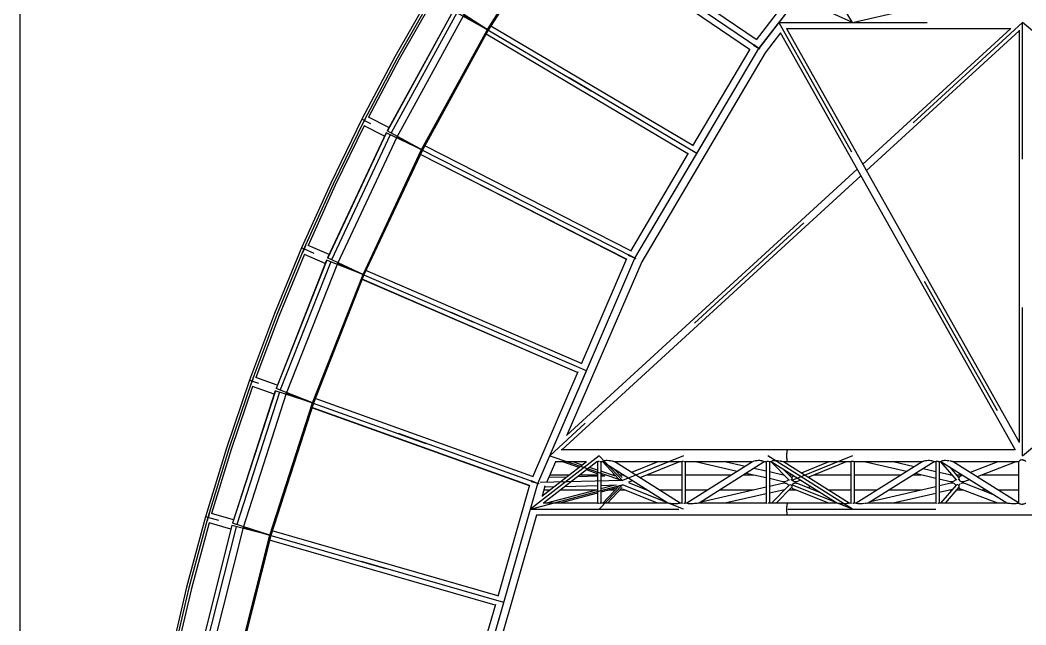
# Model space of a CAD drawing. Header units: millimetres. Extents: x 150209.93 to 150215.05, y 136675.65 to 136679.93.
# Drawn here: x 150209.925 to 150210.604, y 136678.683 to 136679.091 of the extents above; entities that cross this region are included whole.
import ezdxf

# ---------------------------------------------------------------- set-up
doc = ezdxf.new("R2010")
doc.units = ezdxf.units.MM
doc.header["$LTSCALE"] = 0.25
doc.linetypes.add('CENTER', pattern=[50.8, 31.75, -6.35, 6.35, -6.35])
doc.linetypes.add('XKITLINE00', pattern=[0])

# ---------------------------------------------------------------- blocks, each defined once
blk = doc.blocks.new('çatıı')
at = {"color": 8, "linetype": 'CENTER'}
for p, q in [((7476.9, 17203.1), (7977.9, 17849.7)), ((7476.9, 17203.1), (7977.9, 17849.7)), ((7476.9, 17203.1), (6629, 17778.9)), ((7476.9, 17203.1), (6731.1, 17709.5)), ((6561.5, 17267), (6808.7, 17656.9)), ((7793.3, 17290.3), (7684, 17470.3)), ((6374.4, 17377.5), (6256.8, 17170.9)), ((7268.1, 16849.5), (6374.4, 17377.5)), ((7793.3, 17290.3), (7614.2, 17372.8)), ((7793.3, 17290.3), (8146.2, 17372.8)), ((7602.2, 17364.7), (7476.9, 17203.1)), ((6480.8, 17314.6), (6255.7, 16904.8)), ((6480.8, 17314.6), (7268.1, 16849.5)), ((8366.9, 17290.3), (6771.7, 15830.3)), ((7544.5, 17290.3), (8366.9, 15830.3)), ((7544.5, 17290.3), (9008.6, 17290.3)), ((8366.9, 15830.3), (10096.4, 17290.3)), ((10096.4, 15830.3), (8366.9, 17290.3)), ((8366.9, 15830.3), (8366.9, 17290.3)), ((6339.3, 16862.3), (6561.5, 17267)), ((7059.2, 16496), (7476.9, 17203.1)), ((7059.2, 16496), (7476.9, 17203.1)), ((7268.1, 16849.5), (7476.9, 17203.1)), ((6256.8, 17170.9), (6145.7, 16960.8)), ((6145.7, 16960.8), (6040.5, 16745.9)), ((7059.2, 16496), (6145.7, 16960.8)), ((6255.7, 16904.8), (6055.6, 16478.7)), ((6255.7, 16904.8), (7059.2, 16496)), ((6141.7, 16441.6), (6339.3, 16862.3)), ((7059.2, 16496), (7268.1, 16849.5)), ((6040.5, 16745.9), (5942.2, 16527.7)), ((5942.2, 16527.7), (5850.9, 16306.5)), ((6895.4, 16116.4), (5942.2, 16527.7)), ((6731.6, 15736.8), (7059.2, 16496)), ((6731.6, 15736.8), (7059.2, 16496)), ((6895.4, 16116.4), (7059.2, 16496)), ((6055.6, 16478.7), (5882.9, 16040.9)), ((6055.6, 16478.7), (6895.4, 16116.4)), ((5971.1, 16009.3), (6141.7, 16441.6)), ((5850.9, 16306.5), (5766.6, 16082.5)), ((6731.6, 15736.8), (6895.4, 16116.4)), ((5766.6, 16082.5), (5688.8, 15853.9)), ((6731.6, 15736.8), (5766.6, 16082.5)), ((5882.9, 16040.9), (5737, 15588.7)), ((5882.9, 16040.9), (6731.6, 15736.8)), ((5827.2, 15563), (5971.1, 16009.3)), ((5688.8, 15853.9), (5618.4, 15622.9)), ((6938.8, 15830.3), (6706.7, 15650.3)), ((6771.7, 15830.3), (7017.1, 15747.8)), ((6938.8, 15830.3), (7017.1, 15747.8)), ((7223, 15830.3), (7017.1, 15747.8)), ((7793.3, 15650.3), (7507.1, 15830.3)), ((7793.3, 15830.3), (7588.2, 15747.8)), ((7017.1, 15747.8), (6739.2, 15740.3)), ((6501.3, 14934.7), (6731.6, 15736.8)), ((6501.3, 14934.7), (6731.6, 15736.8)), ((6616.5, 15335.7), (6731.6, 15736.8)), ((6706.7, 15650.3), (7017.1, 15732.8)), ((6938.8, 15650.3), (7017.1, 15732.8)), ((7223, 15650.3), (7017.1, 15732.8)), ((7793.3, 15650.3), (7588.2, 15732.8)), ((6706.7, 15650.3), (7574.7, 15650.3)), ((7574.7, 15650.3), (9008.6, 15650.3)), ((5618.4, 15622.9), (5554.5, 15385.5)), ((6616.5, 15335.7), (5618.4, 15622.9)), ((5737, 15588.7), (5619.2, 15120.6)), ((5737, 15588.7), (6616.5, 15335.7)), ((5710.5, 15099.5), (5827.2, 15563)), ((5554.5, 15385.5), (5498.4, 15146.1)), ((6501.3, 14934.7), (6616.5, 15335.7))]:
    blk.add_line(p, q, dxfattribs=at)
at = {"color": 8, "linetype": 'XKITLINE00'}
for p, q in [((6808.7, 17656.9), (6561.5, 17267)), ((6811.3, 17655), (6564.3, 17265.4)), ((6811.5, 17655), (6564.4, 17265.3)), ((7445.5, 17199.9), (6800.6, 17637.8)), ((7468.3, 17233.4), (6878.1, 17634.3)), ((6367.2, 17381.7), (6249.4, 17175)), ((6373.7, 17359.2), (6264.1, 17166.9)), ((7569, 17363.4), (7467.5, 17232.4)), ((6445.7, 17330.6), (6223.5, 16925.9)), ((6446.1, 17330.3), (6223.9, 16925.7)), ((6458.7, 17323.4), (6236.5, 16918.8)), ((6564.3, 17265.4), (6445.7, 17330.6)), ((6564.2, 17265.2), (6449.9, 17337.7)), ((7254.4, 16876.3), (6573, 17278.9)), ((7254.4, 16876.3), (6573, 17278.9)), ((8327.2, 17270.4), (7827.4, 16813)), ((6561.5, 17267), (6339.3, 16862.3)), ((6564.2, 17265.2), (6342.2, 16861)), ((6564.4, 17265.3), (6342.3, 16860.8)), ((7238, 16848.5), (6556.6, 17251.1)), ((7238, 16848.5), (6556.6, 17251.1)), ((7549.9, 17255.8), (7498, 17188.8)), ((7549.5, 17256.6), (8341.5, 15850.6)), ((7569.8, 17270.1), (8354.8, 15876.7)), ((8326.7, 17270), (7569.9, 17270)), ((8354.8, 17262.6), (7839.6, 16791.2)), ((8354.8, 17264.8), (8354.8, 15875.1)), ((7480.4, 17201.1), (7459.1, 17213.6)), ((7480.1, 17200.6), (7460.6, 17215.8)), ((7472.1, 17206.8), (7471.7, 17206.2)), ((7472.4, 17206.6), (7472, 17206)), ((6249.4, 17175), (6138.2, 16964.6)), ((7498, 17188.8), (7081.9, 16484.4)), ((7446.3, 17201.1), (7253.4, 16874.7)), ((6264.1, 17166.9), (6160.7, 16971.2)), ((6149.2, 16965.7), (6147.9, 16963.1)), ((6149.3, 16965.9), (6148, 16963.2)), ((6150.3, 16968.2), (6149.2, 16965.7)), ((6150.5, 16968.4), (6149.3, 16965.9)), ((6151.3, 16970.3), (6150.3, 16968.2)), ((6151.5, 16970.7), (6150.5, 16968.4)), ((6152, 16972.1), (6151.3, 16970.3)), ((6152.2, 16972.5), (6151.5, 16970.7)), ((6152.1, 16972.3), (6152, 16972.1)), ((6152.4, 16972.8), (6152.2, 16972.5)), ((6229.2, 16936.4), (6160.7, 16971.3)), ((6138.2, 16964.6), (6032.9, 16749.4)), ((6146.1, 16942.5), (6048.1, 16742.3)), ((6146.5, 16960.4), (6138.2, 16964.6)), ((6146.5, 16960.4), (6138.2, 16964.6)), ((6140.1, 16948.6), (6139.9, 16948.3)), ((6141.1, 16950.3), (6140.1, 16948.6)), ((6140.3, 16949), (6140.2, 16948.9)), ((6141.3, 16950.7), (6140.3, 16949)), ((6142.3, 16952.4), (6141.1, 16950.3)), ((6142.4, 16952.7), (6141.3, 16950.7)), ((6143.7, 16954.9), (6142.3, 16952.4)), ((6143.8, 16955.1), (6142.4, 16952.7)), ((6145.1, 16957.6), (6143.7, 16954.9)), ((6145.1, 16957.7), (6143.8, 16955.1)), ((6146.6, 16960.4), (6145.1, 16957.6)), ((6146.5, 16960.4), (6145.1, 16957.7)), ((6214.6, 16907.6), (6146, 16942.5)), ((6147.9, 16963.1), (6146.5, 16960.4)), ((6148, 16963.2), (6146.6, 16960.4)), ((6219.7, 16918.5), (6022.1, 16497.8)), ((6220.1, 16918.3), (6022.5, 16497.6)), ((6233.1, 16912.2), (6035.5, 16491.4)), ((6342.2, 16861), (6219.7, 16918.5)), ((6342.1, 16860.8), (6223.5, 16925.9)), ((7044.7, 16521.4), (6350, 16874.9)), ((7044.7, 16521.4), (6350, 16874.9)), ((6339.3, 16862.3), (6141.7, 16441.6)), ((6342.1, 16860.8), (6144.7, 16440.4)), ((6342.3, 16860.8), (6144.8, 16440.3)), ((7030.1, 16492.7), (6335.4, 16846.2)), ((7030.1, 16492.6), (6335.4, 16846.2)), ((7239, 16850.2), (7043.8, 16519.8)), ((7808.9, 16796.1), (6828.2, 15898.5)), ((7821.2, 16774.3), (6811.9, 15850.6)), ((6032.9, 16749.4), (5934.5, 16531)), ((6048.1, 16742.3), (5956.6, 16539)), ((5934.5, 16531), (5843.1, 16309.6)), ((5943.1, 16527.3), (5934.5, 16531)), ((5943.1, 16527.3), (5934.5, 16531)), ((5941.9, 16524.4), (5940.6, 16521.6)), ((5941.9, 16524.5), (5940.7, 16521.8)), ((5943.2, 16527.3), (5941.9, 16524.4)), ((5943.1, 16527.3), (5941.9, 16524.5)), ((5944.3, 16530.1), (5943.1, 16527.3)), ((5944.4, 16530.2), (5943.2, 16527.3)), ((5945.4, 16532.8), (5944.3, 16530.1)), ((5945.5, 16533), (5944.4, 16530.2)), ((5946.4, 16535.3), (5945.4, 16532.8)), ((5946.6, 16535.6), (5945.5, 16533)), ((5947.2, 16537.5), (5946.4, 16535.3)), ((5947.4, 16537.9), (5946.6, 16535.6)), ((5947.9, 16539.4), (5947.2, 16537.5)), ((5948.1, 16539.8), (5947.4, 16537.9)), ((5947.9, 16539.5), (5947.9, 16539.4)), ((5948.2, 16540.1), (5948.1, 16539.8)), ((6027.2, 16508.6), (5956.6, 16539.1)), ((6018.8, 16490.1), (5848.2, 16057.7)), ((6019.2, 16489.9), (5848.7, 16057.6)), ((5943.8, 16509.5), (5858.7, 16303.4)), ((5937.4, 16515.1), (5937.3, 16514.8)), ((5938.4, 16516.9), (5937.4, 16515.1)), ((5937.6, 16515.5), (5937.5, 16515.4)), ((5938.5, 16517.3), (5937.6, 16515.5)), ((5939.4, 16519.1), (5938.4, 16516.9)), ((5939.5, 16519.4), (5938.5, 16517.3)), ((5940.6, 16521.6), (5939.4, 16519.1)), ((5940.7, 16521.8), (5939.5, 16519.4)), ((6014.4, 16478.9), (5943.8, 16509.4)), ((6144.7, 16440.4), (6018.8, 16490.1)), ((6144.6, 16440.2), (6022.1, 16497.8)), ((7030.8, 16494.3), (6877.7, 16139.5)), ((7059.2, 16496), (7037.6, 16505.3)), ((7059.2, 16496), (7038.9, 16507.9)), ((7055, 16498.4), (7054.7, 16497.9)), ((7055.2, 16498.3), (7054.9, 16497.8)), ((7062.6, 16493.9), (7059.2, 16496)), ((7062.8, 16494.4), (7059.2, 16496)), ((6032.6, 16484.6), (5862.1, 16052.3)), ((7081.9, 16484.4), (6829.6, 15899.8)), ((6141.7, 16441.6), (5971.1, 16009.3)), ((6144.6, 16440.2), (5974.2, 16008.3)), ((6144.8, 16440.3), (5974.3, 16008.1)), ((6865.7, 16111.6), (6138.8, 16425.2)), ((6865.7, 16111.6), (6138.9, 16425.3)), ((6878.4, 16141.2), (6151.6, 16454.9)), ((6878.5, 16141.3), (6151.6, 16454.9)), ((5843.1, 16309.6), (5758.7, 16085.3)), ((5858.7, 16303.4), (5780.2, 16094.7)), ((5758.7, 16085.3), (5680.8, 15856.5)), ((5767.6, 16082.2), (5758.7, 16085.3)), ((5767.6, 16082.2), (5758.7, 16085.3)), ((5768.6, 16085.1), (5767.6, 16082.2)), ((5768.6, 16085.1), (5767.6, 16082.2)), ((5769.6, 16088), (5768.6, 16085.1)), ((5769.5, 16087.8), (5768.6, 16085.1)), ((5770.3, 16090.4), (5769.5, 16087.8)), ((5770.5, 16090.7), (5769.6, 16088)), ((5771, 16092.7), (5770.3, 16090.4)), ((5771.2, 16093), (5770.5, 16090.7)), ((5771.5, 16094.5), (5771, 16092.7)), ((5771.7, 16095), (5771.2, 16093)), ((5771.6, 16094.7), (5771.5, 16094.5)), ((5771.8, 16095.3), (5771.7, 16095)), ((5852.6, 16068.9), (5780.2, 16094.8)), ((6866.4, 16113.3), (6713.3, 15758.6)), ((5769.4, 16064.4), (5696.8, 15851.3)), ((5845.4, 16049.8), (5701.4, 15603.6)), ((5845.9, 16049.7), (5701.9, 15603.4)), ((5762.6, 16069.7), (5762.5, 16069.4)), ((5763.5, 16071.5), (5762.6, 16069.7)), ((5762.8, 16070.1), (5762.7, 16070)), ((5763.6, 16071.9), (5762.8, 16070.1)), ((5764.4, 16073.8), (5763.5, 16071.5)), ((5764.5, 16074.1), (5763.6, 16071.9)), ((5765.4, 16076.4), (5764.4, 16073.8)), ((5765.5, 16076.6), (5764.5, 16074.1)), ((5766.5, 16079.2), (5765.4, 16076.4)), ((5766.5, 16079.3), (5765.5, 16076.6)), ((5767.6, 16082.2), (5766.5, 16079.2)), ((5767.6, 16082.2), (5766.5, 16079.3)), ((5841.7, 16038.4), (5769.3, 16064.4)), ((5974.2, 16008.3), (5845.4, 16049.8)), ((5974.1, 16008.1), (5848.2, 16057.7)), ((5859.6, 16045.3), (5715.6, 15599)), ((6714, 15760.2), (5980.2, 16023.1)), ((6714, 15760.2), (5980.2, 16023.1)), ((5971.1, 16009.3), (5827.2, 15563)), ((5974.2, 16008.1), (5830.3, 15562.2)), ((5974.3, 16008.1), (5830.4, 15562.1)), ((6703.2, 15729.8), (5969.3, 15992.7)), ((6703.2, 15729.9), (5969.4, 15992.8)), ((5680.8, 15856.5), (5610.3, 15625.2)), ((5696.8, 15851.3), (5631.1, 15636)), ((7574.7, 15850.6), (6809.7, 15850.6)), ((7572, 15845.8), (7571.5, 15843.3)), ((7572, 15845.8), (7571.5, 15843.3)), ((7572.6, 15847.9), (7572, 15845.8)), ((7572.6, 15847.9), (7572, 15845.8)), ((7573.2, 15849.4), (7572.6, 15847.9)), ((7573.2, 15849.4), (7572.6, 15847.9)), ((7573.9, 15850.3), (7573.2, 15849.4)), ((7573.9, 15850.3), (7573.2, 15849.4)), ((7574.7, 15850.6), (7573.9, 15850.3)), ((7574.7, 15850.6), (7573.9, 15850.3)), ((8341.6, 15850.6), (7574.7, 15850.6)), ((6937.1, 15811.4), (6936.5, 15811.3)), ((6938.8, 15811.3), (6937.1, 15811.4)), ((6938.9, 15811.3), (6938.8, 15811.3)), ((6950.8, 15811.5), (6950.6, 15811.3)), ((6951.7, 15811.9), (6950.8, 15811.5)), ((6952.2, 15812.4), (6951.7, 15811.9)), ((6952.6, 15812.6), (6952.2, 15812.4)), ((6954.3, 15813.2), (6953.4, 15812.9)), ((6956.8, 15813.7), (6954.3, 15813.2)), ((6957.4, 15813.9), (6956.8, 15813.7)), ((6961.2, 15814.3), (6957.4, 15813.9)), ((6965.8, 15814.2), (6961.2, 15814.3)), ((6971, 15813.8), (6965.8, 15814.2)), ((6971.6, 15813.7), (6971, 15813.8)), ((6976.2, 15813.1), (6971.6, 15813.7)), ((6977.7, 15812.9), (6976.2, 15813.1)), ((6981.3, 15812.3), (6979.5, 15812.6)), ((6982.9, 15811.9), (6981.3, 15812.3)), ((6985.5, 15811.4), (6982.9, 15811.9)), ((6986, 15811.3), (6985.5, 15811.4)), ((7221.2, 15811.4), (7220.3, 15811.3)), ((7223, 15811.4), (7221.2, 15811.4)), ((7223.3, 15811.3), (7223, 15811.4)), ((7458.4, 15811.5), (7457.9, 15811.3)), ((7460.2, 15811.9), (7458.4, 15811.5)), ((7461.9, 15812.4), (7460.2, 15811.9)), ((7462.9, 15812.6), (7461.9, 15812.4)), ((7466.2, 15813.2), (7464.5, 15812.9)), ((7469.9, 15813.7), (7466.2, 15813.2)), ((7470.9, 15813.9), (7469.9, 15813.7)), ((7475.7, 15814.3), (7470.9, 15813.9)), ((7480.2, 15814.2), (7475.7, 15814.3)), ((7484, 15813.8), (7480.2, 15814.2)), ((7484.4, 15813.7), (7484, 15813.8)), ((7487.4, 15813.2), (7484.4, 15813.7)), ((7488.3, 15812.9), (7487.4, 15813.2)), ((7490.1, 15812.3), (7489.3, 15812.6)), ((7490.8, 15811.9), (7490.1, 15812.3)), ((7492.3, 15811.5), (7490.8, 15811.9)), ((7492.5, 15811.3), (7492.3, 15811.5)), ((7505.4, 15811.5), (7503.8, 15811.3)), ((7507.1, 15811.4), (7505.4, 15811.5)), ((7507.7, 15811.3), (7507.1, 15811.4)), ((7519.4, 15811.4), (7519.3, 15811.3)), ((7520.2, 15811.7), (7519.4, 15811.4)), ((7520.9, 15812.2), (7520.2, 15811.7)), ((7521.8, 15812.5), (7520.9, 15812.2)), ((7523.1, 15813), (7522.6, 15812.8)), ((7525.5, 15813.4), (7523.1, 15813)), ((7526.3, 15813.6), (7525.5, 15813.4)), ((7530.2, 15813.9), (7526.3, 15813.6)), ((7534.9, 15813.9), (7530.2, 15813.9)), ((7540.2, 15813.4), (7534.9, 15813.9)), ((7545, 15812.8), (7540.2, 15813.4)), ((7550.4, 15811.9), (7546.7, 15812.5)), ((7551.6, 15811.7), (7550.4, 15811.9)), ((7553.8, 15811.3), (7551.6, 15811.7)), ((7570.6, 15833.8), (7570.5, 15830.3)), ((7570.5, 15830.3), (7570.6, 15826.7)), ((7570.8, 15837.2), (7570.6, 15833.8)), ((7570.6, 15826.7), (7570.8, 15823.3)), ((7571.1, 15840.4), (7570.8, 15837.2)), ((7570.8, 15823.3), (7571.1, 15820.1)), ((7571.5, 15843.3), (7571.1, 15840.4)), ((7571.1, 15820.1), (7571.5, 15817.2)), ((7571.5, 15817.2), (7572, 15814.7)), ((7571.5, 15817.2), (7572, 15814.7)), ((7572, 15814.7), (7572.6, 15812.7)), ((7572, 15814.7), (7572.6, 15812.7)), ((7572.6, 15812.7), (7573.2, 15811.2)), ((7572.6, 15812.7), (7573.2, 15811.2)), ((7791.6, 15811.5), (7790.2, 15811.3)), ((7793.3, 15811.5), (7791.6, 15811.5)), ((7794.2, 15811.3), (7793.3, 15811.5)), ((8031.1, 15811.6), (8030.4, 15811.3)), ((8033, 15812), (8031.1, 15811.6)), ((8034.6, 15812.4), (8033, 15812)), ((8035.4, 15812.6), (8034.6, 15812.4)), ((8039, 15813.3), (8037, 15812.9)), ((8042.9, 15813.8), (8039, 15813.3)), ((8043.7, 15813.9), (8042.9, 15813.8)), ((8048.6, 15814.4), (8043.7, 15813.9)), ((8053.1, 15814.4), (8048.6, 15814.4)), ((8057, 15813.9), (8053.1, 15814.4)), ((8057.4, 15813.8), (8057, 15813.9)), ((8060.4, 15813.3), (8057.4, 15813.8)), ((8061.6, 15812.9), (8060.4, 15813.3)), ((8063.1, 15812.4), (8062.6, 15812.6)), ((8063.9, 15812), (8063.1, 15812.4)), ((8065.3, 15811.5), (8063.9, 15812)), ((8065.7, 15811.3), (8065.3, 15811.5)), ((8078.4, 15811.5), (8077, 15811.3)), ((8080.1, 15811.5), (8078.4, 15811.5)), ((8081, 15811.3), (8080.1, 15811.5)), ((8092.3, 15811.5), (8092.1, 15811.4)), ((8093.3, 15812), (8092.3, 15811.5)), ((8093.7, 15812.4), (8093.3, 15812)), ((8094.2, 15812.6), (8093.7, 15812.4)), ((8095.8, 15813.3), (8094.9, 15812.9)), ((8098.5, 15813.8), (8095.8, 15813.3)), ((8098.8, 15813.9), (8098.5, 15813.8)), ((8102.6, 15814.4), (8098.8, 15813.9)), ((8107.2, 15814.4), (8102.6, 15814.4)), ((8112.4, 15814), (8107.2, 15814.4)), ((8113.4, 15813.8), (8112.4, 15814)), ((8117.6, 15813.3), (8113.4, 15813.8)), ((8120.1, 15812.9), (8117.6, 15813.3)), ((8122.6, 15812.5), (8121.9, 15812.6)), ((8124.8, 15812), (8122.6, 15812.5)), ((8127, 15811.6), (8124.8, 15812)), ((8128, 15811.3), (8127, 15811.6)), ((8354.1, 15812), (8353.6, 15811.5)), ((8353.6, 15811.5), (8353.6, 15811.3)), ((8354.5, 15812.6), (8354.1, 15812)), ((8356, 15813.8), (8354.8, 15812.9)), ((8356.3, 15814.1), (8356, 15813.8)), ((8357.1, 15814.6), (8356.3, 15814.1)), ((8358.4, 15815.4), (8357.7, 15815)), ((8360.6, 15816.1), (8358.4, 15815.4)), ((8361, 15816.3), (8360.6, 15816.1)), ((8363.9, 15816.7), (8361, 15816.3)), ((8366.9, 15816.4), (8363.9, 15816.7)), ((8367.9, 15816.1), (8366.9, 15816.4)), ((8370, 15815.6), (8367.9, 15816.1)), ((8371.4, 15815), (8370, 15815.6)), ((8372.9, 15814.3), (8372.3, 15814.6)), ((8373.7, 15813.8), (8372.9, 15814.3)), ((8375.4, 15813), (8373.7, 15813.8)), ((8375.6, 15812.9), (8375.4, 15813)), ((8376.9, 15812), (8376, 15812.6)), ((8377.6, 15811.7), (8376.9, 15812)), ((8378.1, 15811.3), (8377.6, 15811.7)), ((6895.2, 15810.2), (6744.5, 15693.4)), ((6930.5, 15810), (6750.7, 15670.6)), ((6790.8, 15810), (6761.8, 15742.7)), ((6894.8, 15810), (6790.4, 15810)), ((6870.5, 15791.1), (6814.3, 15810)), ((6881.3, 15799.4), (6849.9, 15810)), ((6933.1, 15770), (6895.3, 15782.7)), ((6933.1, 15782), (6906.1, 15791.1)), ((6933.1, 15810), (6930.5, 15810)), ((6933.1, 15810.3), (6933.1, 15810.2)), ((6933.1, 15810.2), (6933.1, 15670.6)), ((6933.4, 15810.5), (6933.3, 15810.4)), ((6933.7, 15810.6), (6933.4, 15810.5)), ((6934.2, 15810.9), (6933.7, 15810.6)), ((6935, 15811.1), (6934.2, 15810.9)), ((6940.6, 15811.1), (6940.4, 15811.1)), ((6942.2, 15810.7), (6940.6, 15811.1)), ((6942.3, 15810.6), (6942.2, 15810.7)), ((6943.4, 15810.4), (6942.3, 15810.6)), ((6943.5, 15810.4), (6943.4, 15810.4)), ((6944.2, 15810.1), (6943.8, 15810.3)), ((6944.2, 15810.1), (6944.3, 15810)), ((6944.5, 15810), (6944.3, 15810)), ((6950.5, 15810), (6944.5, 15810)), ((6944.5, 15810), (6944.5, 15670.6)), ((6990.5, 15762.7), (6944.5, 15778.2)), ((7170.5, 15670.6), (6950, 15810.3)), ((6950.2, 15810.7), (6950.1, 15810.4)), ((6950.5, 15811.1), (6950.2, 15810.7)), ((6950.2, 15810.7), (6950.2, 15810.7)), ((6950.3, 15810), (7004.1, 15753.2)), ((6988.8, 15810.7), (6986.9, 15811.1)), ((6988.9, 15810.6), (6988.8, 15810.7)), ((6990.1, 15810.4), (6988.9, 15810.6)), ((6989.1, 15785.5), (7015.8, 15757.4)), ((6990.8, 15810.2), (6990.6, 15810.3)), ((6991.1, 15810), (6990.8, 15810.2)), ((6991.2, 15810), (6991.1, 15810)), ((7211.3, 15670.6), (6991.2, 15810)), ((7217.3, 15810), (6991.3, 15810)), ((7135.7, 15810), (7047.2, 15774.5)), ((7208.9, 15810), (7075.6, 15756.6)), ((7217.3, 15810.3), (7217.3, 15810.3)), ((7217.3, 15810.3), (7217.3, 15670.6)), ((7217.6, 15810.6), (7217.4, 15810.4)), ((7217.9, 15810.7), (7217.6, 15810.6)), ((7218.4, 15810.9), (7217.9, 15810.7)), ((7219, 15811.1), (7218.4, 15810.9)), ((7226.3, 15810.7), (7224.7, 15811.1)), ((7226.5, 15810.7), (7226.3, 15810.7)), ((7227.6, 15810.4), (7226.5, 15810.7)), ((7227.7, 15810.4), (7227.6, 15810.4)), ((7228.4, 15810.1), (7228, 15810.3)), ((7228.4, 15810.1), (7228.5, 15810)), ((7228.7, 15810), (7228.5, 15810)), ((7454.7, 15810), (7228.7, 15810)), ((7228.7, 15810), (7228.7, 15670.6)), ((7455.2, 15810.3), (7234.6, 15670.6)), ((7404.4, 15778.1), (7263.2, 15810)), ((7495.5, 15810), (7275.4, 15670.6)), ((7430.5, 15794.6), (7362.5, 15810)), ((7455.9, 15810.7), (7455.4, 15810.4)), ((7457.2, 15811.1), (7456, 15810.7)), ((7501.4, 15778.6), (7460.5, 15787.8)), ((7493.8, 15810.7), (7492.9, 15811.1)), ((7494.6, 15810.4), (7493.8, 15810.7)), ((7493.8, 15810.7), (7493.8, 15810.7)), ((7495, 15810.2), (7494.9, 15810.3)), ((7495, 15810.2), (7495.1, 15810)), ((7495.5, 15810), (7495.1, 15810)), ((7501.4, 15810), (7495.5, 15810)), ((7501.4, 15810.3), (7501.4, 15670.6)), ((7501.7, 15810.6), (7501.5, 15810.4)), ((7502.1, 15810.7), (7501.7, 15810.6)), ((7502.5, 15811), (7502.1, 15810.7)), ((7503.1, 15811.1), (7502.5, 15811)), ((7510.5, 15810.8), (7509.1, 15811.1)), ((7510.6, 15810.7), (7510.5, 15810.8)), ((7511.8, 15810.4), (7510.6, 15810.7)), ((7511.9, 15810.4), (7511.8, 15810.4)), ((7512.6, 15810.1), (7512.2, 15810.3)), ((7512.6, 15810.1), (7512.6, 15810)), ((7512.8, 15810), (7512.6, 15810)), ((7518.9, 15810), (7512.8, 15810)), ((7512.8, 15810), (7512.8, 15670.6)), ((7518.6, 15810.3), (7518.5, 15810.2)), ((7740.6, 15670.6), (7518.5, 15810.2)), ((7518.8, 15810.5), (7518.6, 15810.3)), ((7519.1, 15811.1), (7518.7, 15810.7)), ((7518.7, 15810.7), (7518.8, 15810.5)), ((7519.6, 15809.6), (7578.2, 15749.9)), ((7557.5, 15810.5), (7554.8, 15811.1)), ((7557.8, 15810.5), (7557.5, 15810.5)), ((7558.4, 15810.3), (7557.8, 15810.5)), ((7559.6, 15810.1), (7558.8, 15810.3)), ((7559.8, 15810), (7559.6, 15810.1)), ((7559.9, 15810), (7559.8, 15810)), ((7574.7, 15810), (7559.9, 15810)), ((7781.6, 15670.6), (7559.9, 15810)), ((7561, 15783.5), (7587.8, 15756.2)), ((7573.2, 15811.2), (7573.9, 15810.3)), ((7573.2, 15811.2), (7573.9, 15810.3)), ((7574.7, 15810), (7573.9, 15810.3)), ((7574.7, 15810), (7573.9, 15810.3)), ((7787.6, 15810), (7574.7, 15810)), ((7713.6, 15810), (7619.9, 15772.3)), ((7772.1, 15810), (7642.7, 15757.9)), ((7787.7, 15810.3), (7787.6, 15810.3)), ((7787.6, 15810.3), (7787.6, 15670.6)), ((7787.9, 15810.6), (7787.7, 15810.4)), ((7788.3, 15810.7), (7787.9, 15810.6)), ((7788.7, 15811), (7788.3, 15810.7)), ((7789.4, 15811.1), (7788.7, 15811)), ((7796.7, 15810.8), (7795.5, 15811.1)), ((7797, 15810.7), (7796.7, 15810.8)), ((7798, 15810.5), (7797, 15810.7)), ((7798.2, 15810.4), (7798, 15810.5)), ((7798.8, 15810.2), (7798.5, 15810.3)), ((7798.8, 15810.2), (7798.9, 15810)), ((7799, 15810), (7798.9, 15810)), ((8027.3, 15810), (7799, 15810)), ((7799, 15810), (7799, 15670.6)), ((8027.7, 15810.3), (7805.2, 15670.6)), ((7975, 15777.2), (7832.7, 15810)), ((8068.4, 15810), (7846.2, 15670.6)), ((8001.2, 15793.6), (7930.2, 15810)), ((8028.6, 15810.7), (8027.9, 15810.4)), ((8029.8, 15811.1), (8028.6, 15810.7)), ((8074.4, 15776.8), (8031.3, 15786.7)), ((8066.8, 15810.7), (8066, 15811.1)), ((8067.6, 15810.4), (8066.8, 15810.7)), ((8066.8, 15810.7), (8066.8, 15810.7)), ((8067.9, 15810.3), (8068, 15810)), ((8068.4, 15810), (8068, 15810)), ((8074.4, 15810), (8068.3, 15810)), ((8074.4, 15810.3), (8074.4, 15810.3)), ((8074.4, 15810.3), (8074.4, 15670.6)), ((8074.7, 15810.6), (8074.5, 15810.4)), ((8075.1, 15810.7), (8074.7, 15810.6)), ((8075.5, 15811), (8075.1, 15810.7)), ((8076.1, 15811.1), (8075.5, 15811)), ((8083.5, 15810.8), (8082.3, 15811.1)), ((8083.7, 15810.7), (8083.5, 15810.8)), ((8084.8, 15810.5), (8083.7, 15810.7)), ((8085, 15810.4), (8084.8, 15810.5)), ((8085.6, 15810.2), (8085.3, 15810.3)), ((8085.6, 15810.2), (8085.7, 15810)), ((8085.8, 15810), (8085.7, 15810)), ((8092, 15810), (8085.8, 15810)), ((8085.8, 15810), (8085.8, 15670.6)), ((8090.2, 15810), (8142.2, 15749.9)), ((8091.5, 15810.3), (8091.5, 15810.2)), ((8314.1, 15670.6), (8091.5, 15810.2)), ((8091.7, 15810.7), (8091.6, 15810.4)), ((8092, 15811.1), (8091.7, 15810.7)), ((8121, 15791.8), (8151.7, 15756.3)), ((8130.4, 15810.8), (8128.9, 15811.1)), ((8130.6, 15810.7), (8130.4, 15810.8)), ((8132, 15810.4), (8130.6, 15810.7)), ((8132.9, 15810), (8132.4, 15810.3)), ((8132.9, 15810), (8132.9, 15810)), ((8353.3, 15671.7), (8132.9, 15810)), ((8353.3, 15810), (8133, 15810)), ((8283.4, 15810), (8190, 15774.2)), ((8344.5, 15810), (8213.1, 15759.7)), ((8353.4, 15810.7), (8353.3, 15810.6)), ((8353.3, 15810.6), (8353.3, 15671.3)), ((8353.5, 15811.1), (8353.4, 15810.7)), ((6735.2, 15735.2), (6710, 15746.1)), ((6828.8, 15758.8), (6768, 15757.1)), ((6837.7, 15765.7), (6771.7, 15765.7)), ((6933.1, 15761.6), (6865.7, 15759.8)), ((6933.1, 15765.7), (6873.3, 15765.7)), ((6958.3, 15761.6), (6944.5, 15766.2)), ((6946, 15765.7), (6944.5, 15765.7)), ((6956.3, 15762.2), (6944.5, 15761.9)), ((6992.3, 15765.7), (6981.7, 15765.7)), ((6994.6, 15763.3), (6989.3, 15763.1)), ((7020.4, 15765.7), (7007.9, 15765.7)), ((7022.3, 15764.5), (7019.3, 15763.3)), ((7050.6, 15746.5), (7037.1, 15741.1)), ((7217.3, 15765.7), (7098.3, 15765.7)), ((7384.8, 15765.7), (7228.7, 15765.7)), ((7459.3, 15765.7), (7425.6, 15765.7)), ((7501.4, 15756.2), (7434.4, 15771.3)), ((7563.9, 15764.5), (7512.8, 15776)), ((7558.3, 15743.3), (7512.8, 15753.6)), ((7562.8, 15765.7), (7558.6, 15765.7)), ((7569, 15743.9), (7567.7, 15743.4)), ((7572.9, 15746.1), (7570.7, 15744.6)), ((7573.3, 15746.4), (7572.9, 15746.1)), ((7574.9, 15747.8), (7573.3, 15746.4)), ((7576.7, 15750), (7575.5, 15748.5)), ((7576.8, 15750.2), (7576.7, 15750)), ((7577.3, 15750.9), (7576.8, 15750.2)), ((7578.2, 15750), (7578.2, 15749.9)), ((7579.4, 15748.7), (7578.2, 15749.9)), ((7589.4, 15765.7), (7578.5, 15765.7)), ((7580, 15748.5), (7579.4, 15748.7)), ((7586, 15749), (7585, 15748.5)), ((7587.1, 15750.1), (7586, 15749)), ((7587.3, 15750.2), (7587.1, 15750.1)), ((7588, 15751.5), (7587.3, 15750.2)), ((7587.8, 15756.2), (7588.1, 15755.5)), ((7588.1, 15756.9), (7587.9, 15756.2)), ((7588.1, 15751.7), (7588, 15751.5)), ((7588.3, 15757.6), (7588.1, 15756.9)), ((7588.1, 15755.5), (7588.2, 15755.1)), ((7588.3, 15753.4), (7588.1, 15751.7)), ((7588.1, 15751.5), (7588.1, 15751.3)), ((7588.1, 15751.3), (7588.7, 15750.1)), ((7588.2, 15755.1), (7588.3, 15753.6)), ((7588.5, 15758), (7588.3, 15757.6)), ((7588.3, 15753.6), (7588.3, 15753.4)), ((7588.7, 15750.1), (7589.1, 15749.1)), ((7589.4, 15759.3), (7588.9, 15758.5)), ((7589.1, 15749.1), (7589.6, 15748.5)), ((7589.9, 15759.7), (7589.4, 15759.3)), ((7591, 15760.6), (7589.9, 15759.7)), ((7590.1, 15747.8), (7590.6, 15747.1)), ((7591.6, 15746.3), (7590.6, 15747.1)), ((7591, 15760.6), (7591, 15760.6)), ((7592.6, 15745.3), (7591.6, 15746.3)), ((7593.1, 15761.5), (7592, 15761)), ((7593.9, 15744.6), (7592.6, 15745.3)), ((7594.9, 15762.2), (7593.1, 15761.5)), ((7597.8, 15743.1), (7595, 15744)), ((7606.9, 15743.5), (7603.9, 15742.8)), ((7617.7, 15747.9), (7606.9, 15743.5)), ((7647.4, 15758.2), (7646.9, 15755.3)), ((7647.4, 15758.2), (7646.9, 15755.3)), ((7647.8, 15760), (7647.4, 15758.2)), ((7647.8, 15760), (7647.4, 15758.2)), ((7787.6, 15765.7), (7662, 15765.7)), ((7956.7, 15765.7), (7799, 15765.7)), ((8025, 15765.7), (7997.7, 15765.7)), ((8074.4, 15754.3), (8005.1, 15770.3)), ((8130, 15764), (8085.8, 15774.1)), ((8122.8, 15743.2), (8085.8, 15751.7)), ((8128.5, 15765.7), (8122.6, 15765.7)), ((8133.4, 15743.9), (8132, 15743.3)), ((8137.1, 15746), (8135, 15744.6)), ((8137.4, 15746.3), (8137.1, 15746)), ((8139.1, 15747.8), (8137.4, 15746.3)), ((8140.8, 15750), (8139.6, 15748.5)), ((8141.3, 15750.9), (8140.8, 15750.1)), ((8140.8, 15750.1), (8140.8, 15750)), ((8143.4, 15748.7), (8142.2, 15749.9)), ((8143.9, 15748.5), (8143.4, 15748.7)), ((8162.5, 15765.7), (8143.5, 15765.7)), ((8150, 15748.9), (8149.1, 15748.5)), ((8151.1, 15750.1), (8150, 15748.9)), ((8151.2, 15750.2), (8151.1, 15750.1)), ((8151.9, 15751.2), (8151.2, 15750.2)), ((8151.8, 15756.8), (8151.6, 15756.3)), ((8151.7, 15756.3), (8152, 15755.5)), ((8152, 15757.6), (8151.8, 15756.8)), ((8152, 15751.8), (8151.9, 15751.2)), ((8151.9, 15751.3), (8152.5, 15750.1)), ((8152.2, 15758), (8152, 15757.6)), ((8152, 15755.5), (8152.1, 15755.1)), ((8152.2, 15753.4), (8152, 15751.8)), ((8152.1, 15755.1), (8152.2, 15753.6)), ((8152.2, 15753.6), (8152.2, 15753.4)), ((8152.5, 15750.1), (8152.9, 15749.1)), ((8153.1, 15759.2), (8152.6, 15758.5)), ((8152.9, 15749.1), (8153.4, 15748.5)), ((8153.6, 15759.7), (8153.1, 15759.2)), ((8154.7, 15760.6), (8153.6, 15759.7)), ((8153.9, 15747.8), (8154.5, 15747)), ((8155.4, 15746.3), (8154.5, 15747)), ((8154.7, 15760.6), (8154.7, 15760.6)), ((8156.5, 15745.3), (8155.4, 15746.3)), ((8156.8, 15761.5), (8155.7, 15761)), ((8157.7, 15744.6), (8156.5, 15745.3)), ((8164.5, 15764.5), (8156.8, 15761.5)), ((8161.7, 15743), (8158.9, 15743.9)), ((8171, 15743.5), (8167.9, 15742.8)), ((8187.6, 15749.9), (8171, 15743.5)), ((8353.3, 15765.7), (8228.8, 15765.7)), ((6703.6, 15731.5), (6596, 15356.5)), ((6735.4, 15735.7), (6709, 15743.3)), ((6727.1, 15738.7), (6726.9, 15738.1)), ((6727.3, 15738.6), (6727.1, 15738.1)), ((6727.9, 15738.4), (6728, 15737.8)), ((6728.6, 15738.1), (6728.6, 15737.6)), ((6755.5, 15728.2), (6745.8, 15694.4)), ((6772.2, 15714.9), (6751.7, 15714.9)), ((6785.9, 15725.4), (6754.5, 15724.6)), ((6756.2, 15729.8), (6755.5, 15728.2)), ((6933.1, 15716.3), (6760.9, 15670.6)), ((6927.6, 15714.9), (6807.8, 15714.9)), ((6933.1, 15729.4), (6822.8, 15726.4)), ((6996.3, 15731.1), (6944.5, 15729.7)), ((6987.9, 15730.9), (6944.5, 15719.4)), ((6999.2, 15722.1), (6944.5, 15707.6)), ((7007.4, 15730.8), (6950.3, 15670.6)), ((7015.9, 15723.3), (6965.9, 15670.6)), ((6992.3, 15714.9), (6971.9, 15714.9)), ((7025.1, 15714.9), (7007.9, 15714.9)), ((7135.6, 15670.6), (7017.8, 15717.8)), ((7104.3, 15712.5), (7038.1, 15739)), ((7100.6, 15714.9), (7098.5, 15714.9)), ((7217.3, 15714.9), (7141.4, 15714.9)), ((7304.6, 15714.9), (7228.7, 15714.9)), ((7501.4, 15724.4), (7282.1, 15674.8)), ((7459.5, 15714.9), (7345.4, 15714.9)), ((7561.2, 15737.9), (7512.8, 15726.9)), ((7564, 15716.1), (7512.8, 15704.6)), ((7578.5, 15730.9), (7519.2, 15670.6)), ((7587.9, 15724.4), (7535, 15670.6)), ((7561.5, 15742.8), (7558.3, 15743.3)), ((7562.8, 15714.9), (7558.5, 15714.9)), ((7564.3, 15738.1), (7561.2, 15737.9)), ((7564.6, 15742.8), (7561.5, 15742.8)), ((7567.4, 15737.7), (7564.3, 15738.1)), ((7567.7, 15743.4), (7564.6, 15742.8)), ((7570.3, 15736.8), (7567.4, 15737.7)), ((7570.6, 15736.7), (7570.3, 15736.8)), ((7572.8, 15735.5), (7571.9, 15736)), ((7574, 15734.4), (7572.8, 15735.5)), ((7575, 15733.7), (7574, 15734.4)), ((7575, 15733.7), (7575.9, 15732.8)), ((7576.5, 15732.1), (7576.8, 15731.7)), ((7576.8, 15731.7), (7577.4, 15730.6)), ((7577.4, 15730.6), (7577.8, 15730.2)), ((7578.5, 15730.9), (7578.4, 15730.8)), ((7579.7, 15732.1), (7578.5, 15730.9)), ((7603.4, 15714.9), (7578.5, 15714.9)), ((7579.8, 15732.1), (7579.7, 15732.1)), ((7582.9, 15733), (7581.2, 15732.8)), ((7584, 15732.8), (7582.9, 15733)), ((7586.2, 15731.9), (7585.7, 15732.1)), ((7587.4, 15730.7), (7586.2, 15731.9)), ((7587.5, 15730.6), (7587.4, 15730.7)), ((7587.5, 15730.6), (7587.8, 15730.1)), ((7587.6, 15724.1), (7587.6, 15724)), ((7587.6, 15724), (7587.6, 15723.9)), ((7587.6, 15723.9), (7588.2, 15722.6)), ((7587.8, 15730.1), (7587.9, 15729.9)), ((7588.1, 15730.5), (7587.9, 15729.9)), ((7587.9, 15729.9), (7588.2, 15728.9)), ((7588.1, 15725.1), (7587.9, 15724.4)), ((7588.2, 15730.7), (7588.1, 15730.5)), ((7588.3, 15725.5), (7588.1, 15725.1)), ((7589, 15732.1), (7588.2, 15730.7)), ((7588.2, 15728.9), (7588.3, 15728)), ((7588.3, 15727.9), (7588.3, 15727.2)), ((7588.3, 15727.2), (7588.4, 15727)), ((7588.4, 15727), (7588.3, 15725.7)), ((7588.3, 15725.6), (7588.3, 15725.5)), ((7588.5, 15722.1), (7589.5, 15721.1)), ((7591, 15734.6), (7589.4, 15732.8)), ((7589.5, 15721.1), (7589.8, 15720.7)), ((7591, 15720), (7589.8, 15720.7)), ((7592.9, 15736), (7591, 15734.6)), ((7713.5, 15670.6), (7591.7, 15719.6)), ((7595.7, 15737.3), (7594.3, 15736.7)), ((7598.6, 15738), (7595.7, 15737.3)), ((7600.8, 15742.7), (7597.8, 15743.1)), ((7601.6, 15738.1), (7598.6, 15738)), ((7603.9, 15742.8), (7600.8, 15742.7)), ((7604.6, 15737.7), (7601.6, 15738.1)), ((7607.5, 15736.8), (7604.6, 15737.7)), ((7684.5, 15705.9), (7607.5, 15736.8)), ((7646.3, 15729.8), (7646.4, 15728.7)), ((7646.3, 15729.8), (7646.4, 15728.7)), ((7646.4, 15728.7), (7646.8, 15725.3)), ((7646.4, 15728.7), (7646.8, 15725.3)), ((7646.8, 15725.3), (7647.4, 15722.3)), ((7646.8, 15725.3), (7647.4, 15722.3)), ((7647.4, 15722.3), (7647.8, 15720.6)), ((7647.4, 15722.3), (7647.8, 15720.6)), ((7670.1, 15714.9), (7662.1, 15714.9)), ((7787.6, 15714.9), (7711.1, 15714.9)), ((7875.7, 15714.9), (7799, 15714.9)), ((8074.4, 15726.2), (7853.9, 15675.4)), ((8025.2, 15714.9), (7916.8, 15714.9)), ((8125.7, 15738), (8085.8, 15728.8)), ((8130, 15716.6), (8085.8, 15706.5)), ((8142.4, 15731), (8090.2, 15670.6)), ((8151.7, 15724.3), (8105.2, 15670.6)), ((8128.5, 15714.9), (8122.3, 15714.9)), ((8125.9, 15742.7), (8122.8, 15743.2)), ((8128.7, 15738.2), (8125.7, 15738)), ((8129, 15742.7), (8125.9, 15742.7)), ((8131.7, 15737.8), (8128.7, 15738.2)), ((8132, 15743.3), (8129, 15742.7)), ((8134.6, 15736.9), (8131.7, 15737.8)), ((8135, 15736.7), (8134.6, 15736.9)), ((8137, 15735.5), (8136.2, 15736)), ((8138.1, 15734.6), (8137, 15735.5)), ((8139.2, 15733.8), (8138.1, 15734.6)), ((8139.2, 15733.8), (8140, 15732.8)), ((8140.6, 15732.1), (8141, 15731.8)), ((8141, 15731.8), (8141.5, 15730.8)), ((8141.5, 15730.8), (8141.8, 15730.3)), ((8143.6, 15732.1), (8142.4, 15731)), ((8167.7, 15714.9), (8143.5, 15714.9)), ((8143.7, 15732.1), (8143.6, 15732.1)), ((8145.2, 15732.8), (8145.1, 15732.8)), ((8146.9, 15733), (8145.2, 15732.8)), ((8148, 15732.8), (8146.9, 15733)), ((8150.2, 15731.9), (8149.7, 15732.1)), ((8151.3, 15730.8), (8150.2, 15731.9)), ((8151.5, 15730.6), (8151.3, 15730.8)), ((8151.3, 15723.9), (8151.9, 15722.6)), ((8151.5, 15730.6), (8151.7, 15730.2)), ((8151.9, 15730.5), (8151.7, 15730.1)), ((8151.7, 15730.2), (8151.8, 15729.9)), ((8152, 15725.1), (8151.7, 15724.3)), ((8151.8, 15729.9), (8152.1, 15728.8)), ((8152, 15730.8), (8151.9, 15730.5)), ((8152.8, 15732.1), (8152, 15730.8)), ((8152.2, 15725.4), (8152, 15725.1)), ((8152.1, 15728.8), (8152.2, 15728)), ((8152.2, 15727.9), (8152.2, 15727.2)), ((8152.2, 15727.2), (8152.3, 15727)), ((8152.3, 15727), (8152.2, 15725.7)), ((8152.2, 15725.6), (8152.2, 15725.4)), ((8152.2, 15722.1), (8153.2, 15721.1)), ((8154.9, 15734.6), (8153.2, 15732.8)), ((8153.2, 15721.1), (8153.5, 15720.7)), ((8154.7, 15720), (8153.5, 15720.7)), ((8156.7, 15736), (8154.9, 15734.6)), ((8283.3, 15670.6), (8155.3, 15719.6)), ((8159.6, 15737.4), (8158.1, 15736.7)), ((8162.5, 15738), (8159.6, 15737.4)), ((8164.8, 15742.6), (8161.7, 15743)), ((8165.6, 15738.2), (8162.5, 15738)), ((8167.9, 15742.8), (8164.8, 15742.6)), ((8168.6, 15737.8), (8165.6, 15738.2)), ((8171.5, 15736.8), (8168.6, 15737.8)), ((8266.4, 15700.5), (8171.5, 15736.8)), ((8243.5, 15714.9), (8228.8, 15714.9)), ((8353.3, 15714.9), (8284.5, 15714.9)), ((6933.1, 15704.6), (6805.3, 15670.6)), ((7501.4, 15702), (7362.3, 15670.6)), ((8074.4, 15703.8), (7930, 15670.6)), ((6933.2, 15670.6), (6749.4, 15670.6)), ((6933.4, 15670.5), (6933.3, 15670.5)), ((6933.7, 15670.5), (6933.4, 15670.5)), ((6934.2, 15670.4), (6933.7, 15670.5)), ((6935.1, 15670.3), (6934.2, 15670.4)), ((6937.1, 15670.2), (6936.6, 15670.2)), ((6938.8, 15670.2), (6937.1, 15670.2)), ((6940.6, 15670.3), (6940.3, 15670.3)), ((6942.2, 15670.5), (6940.6, 15670.3)), ((6942.3, 15670.5), (6942.2, 15670.5)), ((6943.4, 15670.5), (6942.3, 15670.5)), ((6943.5, 15670.5), (6943.4, 15670.5)), ((7170.7, 15670.6), (6943.6, 15670.6)), ((7171.4, 15670.5), (7170.8, 15670.5)), ((7171.6, 15670.5), (7171.4, 15670.5)), ((7172.8, 15670.3), (7171.6, 15670.5)), ((7174, 15670.1), (7173.5, 15670.2)), ((7175.7, 15669.9), (7174, 15670.1)), ((7177.6, 15669.6), (7175.7, 15669.9)), ((7178.8, 15669.4), (7177.6, 15669.6)), ((7182, 15669), (7180.4, 15669.2)), ((7185.6, 15668.7), (7182, 15669)), ((7186.7, 15668.6), (7185.6, 15668.7)), ((7191.6, 15668.3), (7186.7, 15668.6)), ((7196.2, 15668.3), (7191.6, 15668.3)), ((7200.1, 15668.7), (7196.2, 15668.3)), ((7200.3, 15668.7), (7200.1, 15668.7)), ((7203.6, 15669.1), (7200.3, 15668.7)), ((7204.1, 15669.2), (7203.6, 15669.1)), ((7206.3, 15669.7), (7205.1, 15669.4)), ((7206.9, 15669.9), (7206.3, 15669.7)), ((7208.6, 15670.2), (7206.9, 15669.9)), ((7208.6, 15670.2), (7208.6, 15670.2)), ((7210, 15670.5), (7209, 15670.3)), ((7210.1, 15670.5), (7210, 15670.5)), ((7210.7, 15670.5), (7210.1, 15670.5)), ((7217.4, 15670.6), (7210.8, 15670.6)), ((7217.6, 15670.6), (7217.4, 15670.5)), ((7217.9, 15670.6), (7217.6, 15670.6)), ((7217.9, 15670.6), (7217.8, 15670.5)), ((7218.4, 15670.4), (7217.9, 15670.6)), ((7219.4, 15670.3), (7218.4, 15670.4)), ((7221.4, 15670.2), (7221.2, 15670.2)), ((7221.2, 15670.2), (7221.2, 15670.2)), ((7224.7, 15670.3), (7224.2, 15670.3)), ((7226.3, 15670.5), (7224.7, 15670.3)), ((7226.5, 15670.6), (7226.3, 15670.5)), ((7227.6, 15670.5), (7226.5, 15670.6)), ((7234.7, 15670.6), (7227.7, 15670.6)), ((7234.8, 15670.6), (7234.7, 15670.6)), ((7235.1, 15670.3), (7234.7, 15670.5)), ((7235.3, 15670.2), (7235.2, 15670.2)), ((7236.1, 15670), (7235.3, 15670.2)), ((7236.6, 15669.7), (7236.1, 15670)), ((7237.5, 15669.4), (7236.6, 15669.7)), ((7238.7, 15669.1), (7238.2, 15669.2)), ((7241.1, 15668.8), (7238.7, 15669.1)), ((7241.7, 15668.7), (7241.1, 15668.8)), ((7245.4, 15668.4), (7241.7, 15668.7)), ((7250, 15668.4), (7245.4, 15668.4)), ((7255.1, 15668.8), (7250, 15668.4)), ((7255.6, 15668.8), (7255.1, 15668.8)), ((7260.2, 15669.2), (7255.6, 15668.8)), ((7260.6, 15669.2), (7260.2, 15669.2)), ((7265.2, 15669.8), (7262.3, 15669.4)), ((7266.7, 15670), (7265.2, 15669.8)), ((7269.2, 15670.2), (7266.7, 15670)), ((7272.5, 15670.6), (7270.1, 15670.3)), ((7272.6, 15670.6), (7272.4, 15670.6)), ((7272.7, 15670.6), (7272.5, 15670.6)), ((7273.5, 15670.6), (7272.7, 15670.6)), ((7501.6, 15670.6), (7273.8, 15670.6)), ((7501.7, 15670.6), (7501.6, 15670.6)), ((7502, 15670.6), (7501.7, 15670.6)), ((7502.5, 15670.4), (7502, 15670.6)), ((7502.1, 15670.6), (7502, 15670.6)), ((7503.7, 15670.3), (7502.5, 15670.4)), ((7508.9, 15670.4), (7508.1, 15670.3)), ((7510.5, 15670.5), (7508.9, 15670.4)), ((7510.6, 15670.6), (7510.5, 15670.5)), ((7511.7, 15670.6), (7510.6, 15670.6)), ((7511.2, 15670.6), (7510.6, 15670.6)), ((7574.7, 15670.6), (7511.8, 15670.6)), ((7570.6, 15653.8), (7570.5, 15650.3)), ((7570.5, 15650.3), (7570.6, 15646.7)), ((7570.8, 15657.2), (7570.6, 15653.8)), ((7570.6, 15646.7), (7570.8, 15643.3)), ((7571.1, 15660.4), (7570.8, 15657.2)), ((7570.8, 15643.3), (7571.1, 15640.1)), ((7571.5, 15663.3), (7571.1, 15660.4)), ((7572, 15665.8), (7571.5, 15663.3)), ((7572.6, 15667.9), (7572, 15665.8)), ((7572.6, 15667.9), (7572, 15665.8)), ((7573.2, 15669.4), (7572.6, 15667.9)), ((7573.2, 15669.4), (7572.6, 15667.9)), ((7573.9, 15670.3), (7573.2, 15669.4)), ((7573.9, 15670.3), (7573.2, 15669.4)), ((7574.7, 15670.6), (7573.9, 15670.3)), ((7574.7, 15670.6), (7573.9, 15670.3)), ((7741, 15670.6), (7574.7, 15670.6)), ((7741.4, 15670.6), (7741.1, 15670.6)), ((7741.5, 15670.6), (7741.4, 15670.6)), ((7743.6, 15670.3), (7741.5, 15670.6)), ((7746, 15670.1), (7744.3, 15670.2)), ((7747.3, 15669.8), (7746, 15670.1)), ((7750.5, 15669.4), (7747.3, 15669.8)), ((7755.9, 15668.9), (7751.9, 15669.3)), ((7756.4, 15668.9), (7755.9, 15668.9)), ((7761.4, 15668.5), (7756.4, 15668.9)), ((7766, 15668.5), (7761.4, 15668.5)), ((7770.1, 15668.8), (7766, 15668.5)), ((7770.8, 15668.9), (7770.1, 15668.8)), ((7773.6, 15669.2), (7770.8, 15668.9)), ((7773.9, 15669.3), (7773.6, 15669.2)), ((7776.5, 15669.7), (7774.8, 15669.4)), ((7777.4, 15670.1), (7776.5, 15669.7)), ((7778.7, 15670.2), (7777.4, 15670.1)), ((7778.8, 15670.2), (7778.7, 15670.2)), ((7780.3, 15670.5), (7779.1, 15670.3)), ((7780.4, 15670.6), (7780.3, 15670.5)), ((7780.9, 15670.6), (7780.4, 15670.6)), ((7787.8, 15670.6), (7781, 15670.6)), ((7787.9, 15670.6), (7787.8, 15670.6)), ((7788.3, 15670.6), (7787.9, 15670.6)), ((7788.7, 15670.5), (7788.3, 15670.6)), ((7788.3, 15670.6), (7788.3, 15670.6)), ((7788.4, 15670.6), (7788.3, 15670.6)), ((7790, 15670.3), (7788.7, 15670.5)), ((7790.1, 15670.3), (7790, 15670.3)), ((7795.1, 15670.3), (7794.3, 15670.3)), ((7796.7, 15670.5), (7795.1, 15670.3)), ((7796.9, 15670.6), (7796.7, 15670.5)), ((7798, 15670.6), (7796.9, 15670.6)), ((7797.5, 15670.6), (7796.9, 15670.6)), ((7798, 15670.6), (7798, 15670.6)), ((7805.2, 15670.6), (7798.1, 15670.6)), ((7805.3, 15670.6), (7805.2, 15670.6)), ((7805.7, 15670.3), (7805.3, 15670.6)), ((7805.9, 15670.2), (7805.8, 15670.2)), ((7806.8, 15670), (7805.9, 15670.2)), ((7807.2, 15669.7), (7806.8, 15670)), ((7808.3, 15669.4), (7807.2, 15669.7)), ((7809.3, 15669.2), (7809.1, 15669.2)), ((7811.9, 15668.9), (7809.3, 15669.2)), ((7812.4, 15668.8), (7811.9, 15668.9)), ((7816.1, 15668.4), (7812.4, 15668.8)), ((7820.6, 15668.4), (7816.1, 15668.4)), ((7825.7, 15668.8), (7820.6, 15668.4)), ((7826.5, 15668.9), (7825.7, 15668.8)), ((7830.9, 15669.2), (7826.5, 15668.9)), ((7831.4, 15669.2), (7830.9, 15669.2)), ((7835.8, 15669.7), (7833.2, 15669.4)), ((7837.7, 15670), (7835.8, 15669.7)), ((7840.1, 15670.2), (7837.7, 15670)), ((7840.1, 15670.2), (7840.1, 15670.2)), ((7843.4, 15670.6), (7841, 15670.3)), ((7843.5, 15670.6), (7843.4, 15670.6)), ((7843.5, 15670.6), (7843.4, 15670.6)), ((7844.4, 15670.6), (7843.5, 15670.6)), ((8074.6, 15670.6), (7844.6, 15670.6)), ((8074.7, 15670.6), (8074.6, 15670.6)), ((8075.1, 15670.6), (8074.7, 15670.6)), ((8075.5, 15670.5), (8075.1, 15670.6)), ((8075.1, 15670.6), (8075.1, 15670.6)), ((8075.2, 15670.6), (8075.1, 15670.6)), ((8076.8, 15670.3), (8075.5, 15670.5)), ((8076.9, 15670.3), (8076.8, 15670.3)), ((8081.9, 15670.3), (8081.1, 15670.3)), ((8083.5, 15670.5), (8081.9, 15670.3)), ((8083.7, 15670.6), (8083.5, 15670.5)), ((8084.8, 15670.6), (8083.7, 15670.6)), ((8084.3, 15670.6), (8083.7, 15670.6)), ((8084.8, 15670.6), (8084.8, 15670.6)), ((8314.4, 15670.6), (8084.9, 15670.6)), ((8315, 15670.6), (8314.6, 15670.6)), ((8316.8, 15670.3), (8315, 15670.6)), ((8319.5, 15670), (8317.5, 15670.2)), ((8320.9, 15669.8), (8319.5, 15670)), ((8323.4, 15669.4), (8320.9, 15669.8)), ((8325.3, 15669.2), (8324.9, 15669.2)), ((8329.5, 15668.9), (8325.3, 15669.2)), ((8330.1, 15668.8), (8329.5, 15668.9)), ((8335.1, 15668.4), (8330.1, 15668.8)), ((8339.7, 15668.4), (8335.1, 15668.4)), ((8343.7, 15668.7), (8339.7, 15668.4)), ((8344.3, 15668.9), (8343.7, 15668.7)), ((8347.3, 15669.2), (8344.3, 15668.9)), ((8347.7, 15669.2), (8347.3, 15669.2)), ((8350.1, 15669.7), (8348.7, 15669.4)), ((8351, 15670), (8350.1, 15669.7)), ((8352.3, 15670.2), (8351, 15670)), ((8352.4, 15670.2), (8352.3, 15670.2)), ((8353.5, 15670.5), (8352.8, 15670.3)), ((8353.3, 15671.3), (8353.4, 15670.9)), ((8353.4, 15670.7), (8353.5, 15670.4)), ((8353.5, 15670.4), (8353.6, 15670.3)), ((8354.1, 15670), (8353.7, 15670.2)), ((8354.6, 15669.5), (8354.1, 15670)), ((8354.8, 15669.4), (8354.6, 15669.5)), ((8356, 15668.9), (8355.2, 15669.2)), ((8356.3, 15668.7), (8356, 15668.9)), ((8357.7, 15668), (8356.3, 15668.7)), ((8358.4, 15667.7), (8358.3, 15667.7)), ((8360.6, 15667.1), (8358.4, 15667.7)), ((8361, 15667), (8360.6, 15667.1)), ((8363.9, 15666.6), (8361, 15667)), ((8366.9, 15666.9), (8363.9, 15666.6)), ((8367.8, 15667.1), (8366.9, 15666.9)), ((8370, 15667.5), (8367.8, 15667.1)), ((8370.6, 15667.7), (8370, 15667.5)), ((8372.9, 15668.5), (8371.4, 15668)), ((8373.7, 15668.9), (8372.9, 15668.5)), ((8375, 15669.2), (8373.7, 15668.9)), ((8376.9, 15670), (8375.6, 15669.4)), ((8377.6, 15670.1), (8376.9, 15670)), ((8377.8, 15670.2), (8377.6, 15670.1)), ((5610.3, 15625.2), (5546.3, 15387.5)), ((5619.3, 15622.6), (5610.3, 15625.2)), ((5619.3, 15622.6), (5610.3, 15625.2)), ((5615.2, 15609.8), (5615.1, 15609.5)), ((5615.9, 15611.7), (5615.2, 15609.8)), ((5615.3, 15610.3), (5615.2, 15610.1)), ((5616, 15612.1), (5615.3, 15610.3)), ((5616.7, 15614), (5615.9, 15611.7)), ((5616.7, 15614.3), (5616, 15612.1)), ((5617.6, 15616.9), (5616.7, 15614.3)), ((5617.5, 15616.7), (5616.7, 15614)), ((5618.4, 15619.6), (5617.5, 15616.7)), ((5618.4, 15619.7), (5617.6, 15616.9)), ((5619.3, 15622.6), (5618.4, 15619.6)), ((5619.3, 15622.6), (5618.4, 15619.7)), ((5620.2, 15625.6), (5619.3, 15622.6)), ((5620.1, 15625.6), (5619.3, 15622.6)), ((5620.9, 15628.4), (5620.1, 15625.6)), ((5621, 15628.6), (5620.2, 15625.6)), ((5621.5, 15631), (5620.9, 15628.4)), ((5621.6, 15631.3), (5621, 15628.6)), ((5622.1, 15633.3), (5621.5, 15631)), ((5622.2, 15633.7), (5621.6, 15631.3)), ((5622.5, 15635.2), (5622.1, 15633.3)), ((5622.6, 15635.6), (5622.2, 15633.7)), ((5622.5, 15635.4), (5622.5, 15635.2)), ((5622.7, 15636), (5622.6, 15635.6)), ((5705, 15614.8), (5631.1, 15636)), ((6727.3, 15630), (6526.1, 14929.1)), ((7574.7, 15630), (6726.8, 15630)), ((7571.1, 15640.1), (7571.5, 15637.2)), ((7571.5, 15637.2), (7572, 15634.7)), ((7572, 15634.7), (7572.6, 15632.7)), ((7572, 15634.7), (7572.6, 15632.7)), ((7572.6, 15632.7), (7573.2, 15631.2)), ((7572.6, 15632.7), (7573.2, 15631.2)), ((7573.2, 15631.2), (7573.9, 15630.3)), ((7573.2, 15631.2), (7573.9, 15630.3)), ((7574.7, 15630), (7573.9, 15630.3)), ((7574.7, 15630), (7573.9, 15630.3)), ((9008.6, 15630), (7574.7, 15630)), ((5622.2, 15605), (5562.6, 15383.4)), ((5699, 15595.2), (5582.4, 15131.7)), ((5699.5, 15595.1), (5582.9, 15131.6)), ((5713.5, 15591.6), (5596.8, 15128.1)), ((5696.1, 15583.7), (5622.2, 15605)), ((5830.3, 15562.2), (5699, 15595.2)), ((5830.2, 15562), (5701.4, 15603.6)), ((6596.5, 15358.3), (5835.3, 15577.3)), ((6596.5, 15358.2), (5835.3, 15577.2)), ((5827.2, 15563), (5710.5, 15099.5)), ((5830.2, 15562), (5713.7, 15098.9)), ((5830.4, 15562.1), (5713.8, 15098.8)), ((6587.6, 15327.3), (5826.4, 15546.3)), ((6587.6, 15327.2), (5826.4, 15546.2)), ((5546.3, 15387.5), (5490.1, 15147.9)), ((5562.6, 15383.4), (5510.3, 15160)), ((6588.1, 15329.1), (6480.4, 14953.8))]:
    blk.add_line(p, q, dxfattribs=at)
for centre in [(7544.5, 17290.3), (7544.5, 17290.3), (7793.3, 17290.3), (7793.3, 17290.3), (7793.3, 17290.3), (8366.9, 17290.3), (8366.9, 17290.3), (8366.9, 17290.3), (6561.5, 17267), (6561.5, 17267), (7476.9, 17203.1), (7476.9, 17203.1), (7476.9, 17203.1), (7476.9, 17203.1), (7476.9, 17203.1), (7476.9, 17203.1), (7476.9, 17203.1), (7476.9, 17203.1), (7476.9, 17203.1), (6256.8, 17170.9), (6256.8, 17170.9), (6145.7, 16960.8), (6145.7, 16960.8), (6145.7, 16960.8), (6255.7, 16904.8), (6255.7, 16904.8), (6255.7, 16904.8), (6339.3, 16862.3), (6339.3, 16862.3), (7268.1, 16849.5), (7268.1, 16849.5), (7268.1, 16849.5), (7268.1, 16849.5), (7268.1, 16849.5), (6040.5, 16745.9), (6040.5, 16745.9), (5942.2, 16527.7), (5942.2, 16527.7), (5942.2, 16527.7), (7059.2, 16496), (7059.2, 16496), (7059.2, 16496), (7059.2, 16496), (7059.2, 16496), (7059.2, 16496), (7059.2, 16496), (7059.2, 16496), (7059.2, 16496), (6055.6, 16478.7), (6055.6, 16478.7), (6055.6, 16478.7), (6141.7, 16441.6), (6141.7, 16441.6), (5850.9, 16306.5), (5850.9, 16306.5), (6895.4, 16116.4), (6895.4, 16116.4), (6895.4, 16116.4), (6895.4, 16116.4), (6895.4, 16116.4), (5766.6, 16082.5), (5766.6, 16082.5), (5766.6, 16082.5), (5882.9, 16040.9), (5882.9, 16040.9), (5882.9, 16040.9), (5971.1, 16009.3), (5971.1, 16009.3), (5688.8, 15853.9), (5688.8, 15853.9), (6771.7, 15830.3), (6771.7, 15830.3), (6938.8, 15830.3), (6938.8, 15830.3), (7223, 15830.3), (7507.1, 15830.3), (7793.3, 15830.3), (8366.9, 15830.3), (8366.9, 15830.3), (8366.9, 15830.3), (7017.1, 15747.8), (7017.1, 15747.8), (7017.1, 15747.8), (7017.1, 15747.8), (7588.2, 15747.8), (6731.6, 15736.8), (6731.6, 15736.8), (6731.6, 15736.8), (6731.6, 15736.8), (6731.6, 15736.8), (6731.6, 15736.8), (6731.6, 15736.8), (6731.6, 15736.8), (6731.6, 15736.8), (6739.2, 15740.3), (7017.1, 15732.8), (7017.1, 15732.8), (7017.1, 15732.8), (7588.2, 15732.8), (6706.7, 15650.3), (6706.7, 15650.3), (6706.7, 15650.3), (6938.8, 15650.3), (7223, 15650.3), (7574.7, 15650.3), (7574.7, 15650.3), (7793.3, 15650.3), (7793.3, 15650.3), (5618.4, 15622.9), (5618.4, 15622.9), (5618.4, 15622.9), (5737, 15588.7), (5737, 15588.7), (5737, 15588.7), (5827.2, 15563), (5827.2, 15563), (5554.5, 15385.5), (5554.5, 15385.5), (6616.5, 15335.7), (6616.5, 15335.7), (6616.5, 15335.7), (6616.5, 15335.7), (6616.5, 15335.7)]:
    blk.add_circle(centre, 0.05, dxfattribs=at)

msp = doc.modelspace()

# ---------------------------------------------------------------- linework, layer by layer
msp.add_lwpolyline([(150209.92514, 136679.93402), (150214.98319, 136679.93402), (150214.98319, 136675.65285), (150209.92514, 136675.65285)], close=True)

# ---------------------------------------------------------------- block references
at = {"xscale": 0.0002000170049888334, "yscale": 0.0002000170049888334, "zscale": 0.0002000170049888334}
msp.add_blockref('çatıı', (150208.92807, 136675.63059), dxfattribs=at)

doc.saveas('drawing.dxf')
